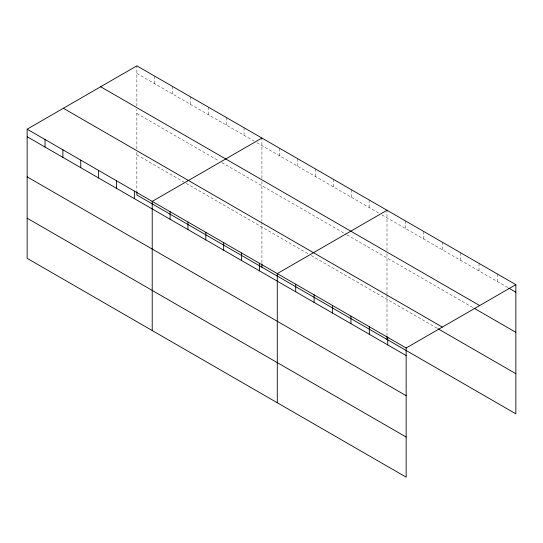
<?xml version="1.0" encoding="UTF-8"?>
<svg xmlns="http://www.w3.org/2000/svg" width="543" height="543" viewBox="0 0 543 543"><rect width="100%" height="100%" fill="white"/><g stroke="black" fill="none" stroke-linecap="round" stroke-linejoin="round"><path stroke-width="0.41" stroke-dasharray="2.71 2.04" d="M136.856 148.972L136.856 109.347M136.856 106.007L136.856 65.846M261.923 181.559L261.923 221.177M261.923 178.213L261.923 138.051M386.989 253.764L386.989 294.231M386.989 250.418L386.989 210.256M136.856 73.4L254.063 141.065M256.92 142.714L379.129 213.277M381.987 214.926L508.065 287.709M136.856 113.528L219.046 160.979M221.904 162.628L346.258 234.427M346.97 234.841L473.367 307.813M136.856 154.877L185.455 182.937M186.168 183.344L308.376 253.907M311.234 255.556L437.258 328.311M497.442 274.025L497.442 281.579M479.035 263.396L479.035 270.95M460.627 252.766L460.627 260.321M442.219 242.144L442.219 249.699M423.811 231.515L423.811 239.069M405.397 220.886L405.397 228.44M386.989 295.073L386.989 335.241M369.125 199.946L369.125 207.494M351.26 189.629L351.26 197.184M333.388 179.312L333.388 186.867M315.524 168.995L315.524 176.55M297.659 158.678L297.659 166.233M279.788 148.368L279.788 155.922M261.923 222.019L261.923 263.036M244.058 127.734L244.058 135.288M226.193 117.417L226.193 124.971M208.322 107.107L208.322 114.661M190.457 96.79L190.457 104.344M172.593 86.473L172.593 94.027M154.721 76.156L154.721 83.71M136.856 152.345L136.856 190.831"/><path stroke-width="0.81" d="M136.856 191.665L136.856 195.005L515.85 413.82L515.85 284.654L136.856 65.846L27.15 129.18L27.15 258.346L406.144 477.154L406.144 347.995L27.15 129.18M261.923 138.051L152.216 201.392L152.216 330.551M386.989 210.256L277.283 273.597L277.283 402.763M406.144 347.995L515.85 284.654M508.771 288.123L515.85 292.209M100.652 86.744L479.645 305.553M474.08 308.22L515.85 332.336M63.355 108.281L442.348 327.09M437.97 328.725L515.85 373.686M27.15 136.734L406.144 355.543M27.15 176.869L406.144 395.677M27.15 218.218L406.144 437.027M387.736 337.366L387.736 344.92M386.989 336.076L386.989 339.423M369.328 326.737L369.328 334.291M350.921 316.107L350.921 323.662M332.513 305.478L332.513 313.033M314.105 294.849L314.105 302.403M295.697 284.227L295.697 291.781M261.923 263.871L261.923 267.217M259.418 263.28L259.418 270.835M241.554 252.963L241.554 260.518M223.682 242.653L223.682 250.208M205.817 232.336L205.817 239.891M187.953 222.019L187.953 229.574M170.088 211.702L170.088 219.257M134.352 191.075L134.352 198.629M116.487 180.758L116.487 188.312M98.616 170.441L98.616 177.995M80.751 160.131L80.751 167.685M62.886 149.814L62.886 157.368M45.015 139.497L45.015 147.051"/></g></svg>
